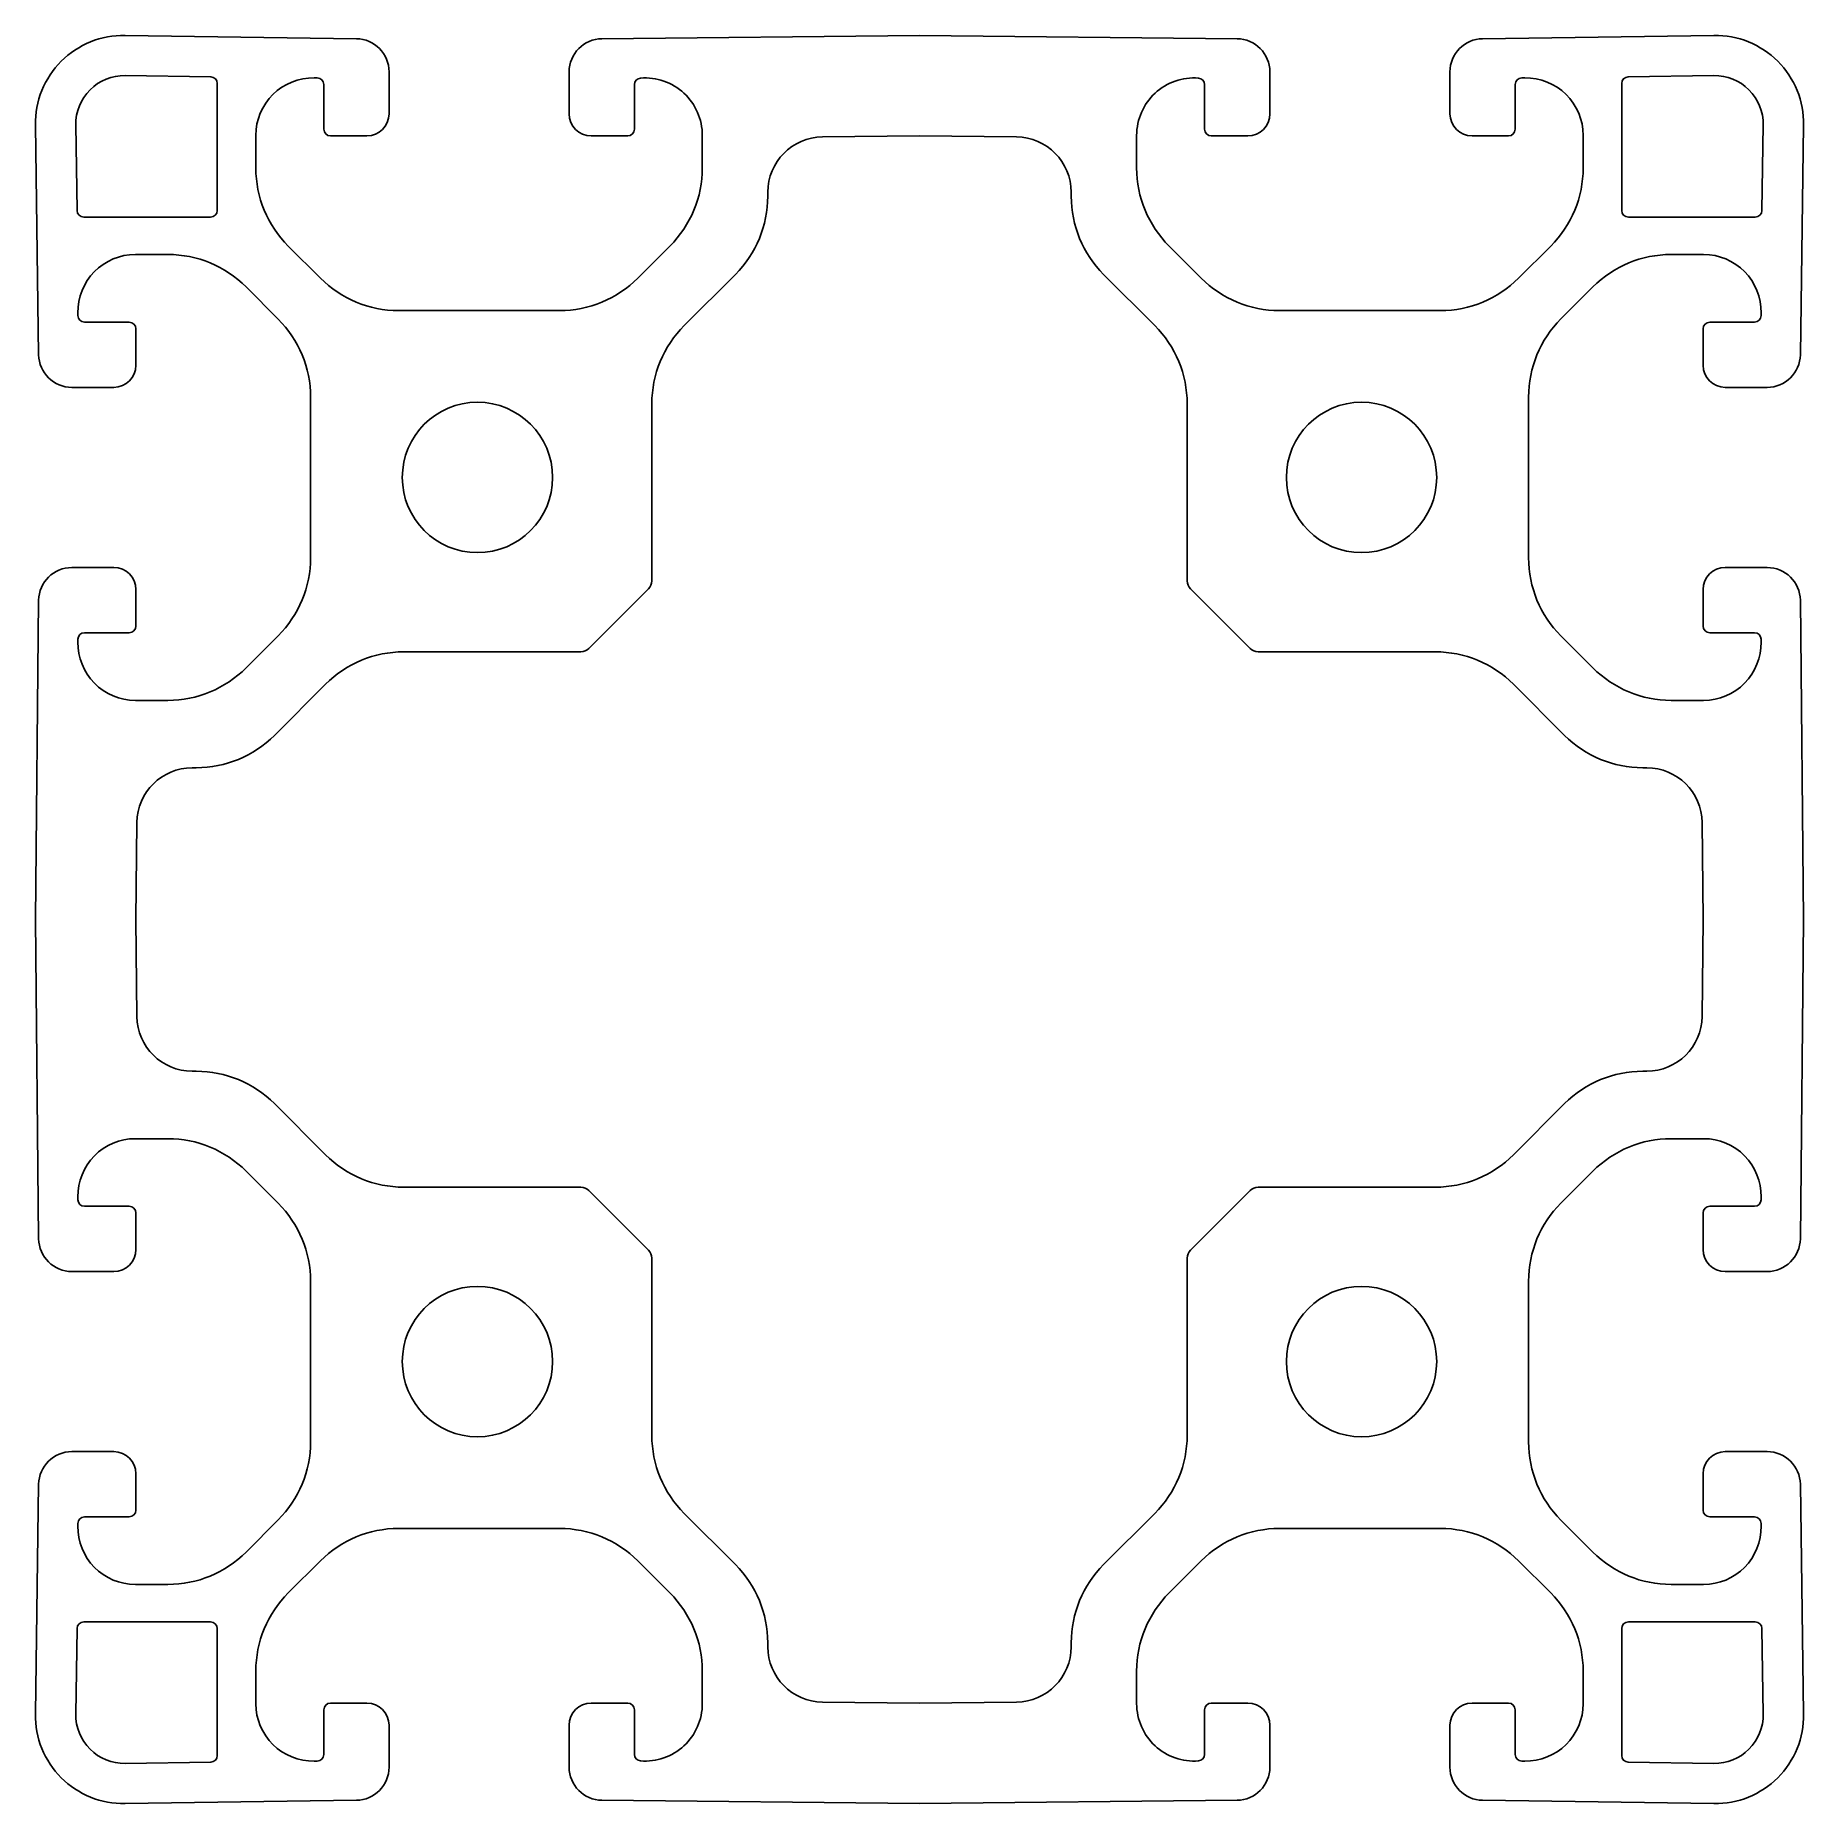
# Model space of a CAD drawing. Extents: x 1385 to 1465, y 2184.7 to 2264.7.
import ezdxf

# ---------------------------------------------------------------- set-up
doc = ezdxf.new("R2010")
doc.units = 0
doc.layers.get('0').update_dxf_attribs({"linetype": 'CONTINUOUS'})

msp = doc.modelspace()

# ---------------------------------------------------------------- linework, layer by layer
for p, q in [((1399.543, 2264.587), (1389.078, 2264.737)), ((1425.021, 2264.737), (1410.656, 2264.587)), ((1425.021, 2264.737), (1439.386, 2264.587)), ((1450.499, 2264.587), (1460.964, 2264.737)), ((1389.083, 2262.917), (1392.956, 2262.861)), ((1393.251, 2262.561), (1393.251, 2256.817)), ((1397.634, 2262.814), (1397.776, 2262.812)), ((1398.071, 2262.512), (1398.071, 2260.487)), ((1401.021, 2263.087), (1401.021, 2261.187)), ((1409.171, 2263.087), (1409.171, 2261.187)), ((1412.121, 2262.508), (1412.121, 2260.487)), ((1437.921, 2262.508), (1437.921, 2260.487)), ((1440.871, 2263.087), (1440.871, 2261.187)), ((1449.021, 2263.087), (1449.021, 2261.187)), ((1451.971, 2262.512), (1451.971, 2260.487)), ((1452.409, 2262.814), (1452.266, 2262.812)), ((1456.791, 2256.817), (1456.791, 2262.561)), ((1457.086, 2262.861), (1460.96, 2262.917)), ((1385.17, 2250.291), (1385.021, 2260.68)), ((1386.907, 2256.813), (1386.851, 2260.686)), ((1394.996, 2260.214), (1394.996, 2258.742)), ((1400.021, 2260.187), (1398.371, 2260.187)), ((1410.171, 2260.187), (1411.821, 2260.187)), ((1415.196, 2260.214), (1415.196, 2258.742)), ((1420.63, 2260.141), (1425.021, 2260.187)), ((1425.021, 2260.187), (1429.412, 2260.141)), ((1434.846, 2260.214), (1434.846, 2258.742)), ((1439.871, 2260.187), (1438.221, 2260.187)), ((1450.021, 2260.187), (1451.671, 2260.187)), ((1455.046, 2260.214), (1455.046, 2258.742)), ((1463.191, 2260.686), (1463.135, 2256.813)), ((1464.872, 2250.291), (1465.021, 2260.68)), ((1418.156, 2257.459), (1418.156, 2257.641)), ((1431.886, 2257.641), (1431.886, 2257.459)), ((1392.951, 2256.517), (1387.207, 2256.517)), ((1462.835, 2256.517), (1457.091, 2256.517)), ((1389.544, 2254.822), (1391.016, 2254.822)), ((1396.461, 2255.206), (1397.916, 2253.752)), ((1413.732, 2255.206), (1412.277, 2253.752)), ((1436.31, 2255.206), (1437.765, 2253.752)), ((1453.581, 2255.206), (1452.126, 2253.752)), ((1460.498, 2254.822), (1459.026, 2254.822)), ((1414.376, 2251.607), (1416.692, 2253.924)), ((1433.35, 2253.924), (1435.667, 2251.607)), ((1394.552, 2253.357), (1396.007, 2251.902)), ((1455.49, 2253.357), (1454.042, 2251.909)), ((1386.946, 2252.058), (1386.944, 2252.185)), ((1408.741, 2252.287), (1401.451, 2252.287)), ((1441.301, 2252.287), (1448.591, 2252.287)), ((1463.096, 2252.058), (1463.098, 2252.185)), ((1387.246, 2251.762), (1389.271, 2251.762)), ((1389.571, 2249.812), (1389.571, 2251.462)), ((1460.471, 2249.812), (1460.471, 2251.462)), ((1462.796, 2251.762), (1460.771, 2251.762)), ((1386.67, 2248.812), (1388.571, 2248.812)), ((1397.471, 2248.367), (1397.471, 2241.107)), ((1412.911, 2240.053), (1412.911, 2248.072)), ((1437.131, 2248.072), (1437.131, 2240.053)), ((1452.577, 2241.101), (1452.577, 2248.373)), ((1463.372, 2248.812), (1461.471, 2248.812)), ((1386.67, 2240.662), (1388.571, 2240.662)), ((1463.372, 2240.662), (1461.471, 2240.662)), ((1389.571, 2239.662), (1389.571, 2238.012)), ((1410.058, 2236.993), (1412.765, 2239.7)), ((1437.278, 2239.7), (1439.984, 2236.993)), ((1460.471, 2239.662), (1460.471, 2238.012)), ((1385.17, 2239.178), (1385.021, 2224.737)), ((1464.872, 2239.178), (1465.021, 2224.737)), ((1387.246, 2237.712), (1389.271, 2237.712)), ((1462.796, 2237.712), (1460.771, 2237.712)), ((1386.944, 2237.29), (1386.946, 2237.416)), ((1394.552, 2236.117), (1396.007, 2237.572)), ((1401.686, 2236.847), (1409.705, 2236.847)), ((1440.337, 2236.847), (1448.357, 2236.847)), ((1455.49, 2236.117), (1454.042, 2237.565)), ((1463.098, 2237.29), (1463.096, 2237.416)), ((1395.834, 2233.066), (1398.151, 2235.383)), ((1451.892, 2235.383), (1454.209, 2233.066)), ((1389.544, 2234.652), (1391.016, 2234.652)), ((1460.498, 2234.652), (1459.026, 2234.652)), ((1392.117, 2231.602), (1392.299, 2231.602)), ((1457.744, 2231.602), (1457.926, 2231.602)), ((1389.571, 2224.737), (1389.617, 2229.128)), ((1460.426, 2229.128), (1460.472, 2224.737)), ((1385.17, 2210.296), (1385.021, 2224.737)), ((1389.617, 2220.346), (1389.571, 2224.737)), ((1460.472, 2224.737), (1460.426, 2220.346)), ((1464.872, 2210.296), (1465.021, 2224.737)), ((1392.299, 2217.872), (1392.117, 2217.872)), ((1457.926, 2217.872), (1457.744, 2217.872)), ((1398.151, 2214.092), (1395.834, 2216.408)), ((1454.209, 2216.408), (1451.892, 2214.092)), ((1389.544, 2214.821), (1391.016, 2214.821)), ((1460.498, 2214.821), (1459.026, 2214.821)), ((1394.552, 2213.356), (1396.007, 2211.902)), ((1455.49, 2213.356), (1454.042, 2211.908)), ((1386.944, 2212.184), (1386.946, 2212.057)), ((1409.704, 2212.627), (1401.686, 2212.627)), ((1412.765, 2209.773), (1410.058, 2212.481)), ((1439.985, 2212.481), (1437.278, 2209.773)), ((1448.357, 2212.627), (1440.338, 2212.627)), ((1463.098, 2212.184), (1463.096, 2212.057)), ((1387.246, 2211.761), (1389.271, 2211.761)), ((1389.571, 2209.811), (1389.571, 2211.461)), ((1460.471, 2209.811), (1460.471, 2211.461)), ((1462.796, 2211.761), (1460.771, 2211.761)), ((1412.911, 2201.401), (1412.911, 2209.42)), ((1437.131, 2209.42), (1437.131, 2201.401)), ((1386.67, 2208.811), (1388.571, 2208.811)), ((1397.471, 2201.106), (1397.471, 2208.366)), ((1452.577, 2208.372), (1452.577, 2201.1)), ((1463.372, 2208.811), (1461.471, 2208.811)), ((1386.67, 2200.661), (1388.571, 2200.661)), ((1463.372, 2200.661), (1461.471, 2200.661)), ((1389.571, 2199.661), (1389.571, 2198.011)), ((1460.471, 2199.661), (1460.471, 2198.011)), ((1385.17, 2199.183), (1385.021, 2188.793)), ((1464.872, 2199.183), (1465.021, 2188.793)), ((1387.246, 2197.711), (1389.271, 2197.711)), ((1416.692, 2195.549), (1414.376, 2197.866)), ((1435.667, 2197.866), (1433.35, 2195.549)), ((1462.796, 2197.711), (1460.771, 2197.711)), ((1386.946, 2197.416), (1386.944, 2197.289)), ((1394.552, 2196.116), (1396.007, 2197.571)), ((1408.741, 2197.186), (1401.451, 2197.186)), ((1441.301, 2197.186), (1448.591, 2197.186)), ((1455.49, 2196.116), (1454.042, 2197.565)), ((1463.096, 2197.416), (1463.098, 2197.289)), ((1396.461, 2194.267), (1397.916, 2195.722)), ((1413.732, 2194.267), (1412.277, 2195.722)), ((1436.31, 2194.267), (1437.765, 2195.722)), ((1453.581, 2194.267), (1452.126, 2195.722)), ((1389.544, 2194.652), (1391.016, 2194.652)), ((1460.498, 2194.652), (1459.026, 2194.652)), ((1387.207, 2192.956), (1392.951, 2192.956)), ((1457.091, 2192.956), (1462.835, 2192.956)), ((1386.851, 2188.788), (1386.907, 2192.661)), ((1393.251, 2192.656), (1393.251, 2186.912)), ((1456.791, 2186.912), (1456.791, 2192.656)), ((1463.135, 2192.661), (1463.191, 2188.788)), ((1418.156, 2191.832), (1418.156, 2192.014)), ((1431.886, 2192.014), (1431.886, 2191.832)), ((1394.996, 2189.259), (1394.996, 2190.731)), ((1415.196, 2189.259), (1415.196, 2190.731)), ((1434.846, 2189.259), (1434.846, 2190.731)), ((1455.046, 2189.259), (1455.046, 2190.731)), ((1398.071, 2186.961), (1398.071, 2188.986)), ((1400.021, 2189.286), (1398.371, 2189.286)), ((1410.171, 2189.286), (1411.821, 2189.286)), ((1412.121, 2186.966), (1412.121, 2188.986)), ((1425.021, 2189.286), (1420.63, 2189.332)), ((1429.412, 2189.332), (1425.021, 2189.286)), ((1437.921, 2186.966), (1437.921, 2188.986)), ((1439.871, 2189.286), (1438.221, 2189.286)), ((1450.021, 2189.286), (1451.671, 2189.286)), ((1451.971, 2186.961), (1451.971, 2188.986)), ((1401.021, 2186.386), (1401.021, 2188.286)), ((1409.171, 2186.386), (1409.171, 2188.286)), ((1440.871, 2186.386), (1440.871, 2188.286)), ((1449.021, 2186.386), (1449.021, 2188.286)), ((1392.956, 2186.612), (1389.083, 2186.556)), ((1397.634, 2186.659), (1397.776, 2186.661)), ((1452.409, 2186.659), (1452.266, 2186.661)), ((1460.96, 2186.556), (1457.086, 2186.612)), ((1399.543, 2184.886), (1389.078, 2184.737)), ((1425.021, 2184.737), (1410.656, 2184.886)), ((1425.021, 2184.737), (1439.386, 2184.886)), ((1450.499, 2184.886), (1460.964, 2184.737))]:
    msp.add_line(p, q)
for centre in [(1405.021, 2244.737), (1445.021, 2244.737), (1405.021, 2204.736), (1445.021, 2204.736)]:
    msp.add_circle(centre, 3.4)
for centre, radius, start, end in [((1389.021, 2260.737), 4, 89.18017, 180.81983), ((1399.521, 2263.087), 1.5, 0, 89.18017), ((1410.671, 2263.087), 1.5, 90.59694, 180), ((1439.371, 2263.087), 1.5, 0, 89.40306), ((1450.521, 2263.087), 1.5, 90.81983, 180), ((1461.021, 2260.737), 4, 359.18017, 90.81983), ((1389.051, 2260.717), 2.2, 89.18017, 180.81983), ((1392.951, 2262.561), 0.3, 0, 89.18017), ((1397.596, 2260.214), 2.6, 89.18017, 180), ((1397.771, 2262.512), 0.3, 0, 89.18017), ((1412.421, 2262.508), 0.3, 94.36379, 180), ((1412.596, 2260.214), 2.6, 0, 94.36379), ((1437.446, 2260.214), 2.6, 85.63621, 180), ((1437.621, 2262.508), 0.3, 0, 85.63621), ((1452.271, 2262.512), 0.3, 90.81983, 180), ((1452.446, 2260.214), 2.6, 0, 90.81983), ((1457.091, 2262.561), 0.3, 90.81983, 180), ((1460.991, 2260.717), 2.2, 359.18017, 90.81983), ((1400.021, 2261.187), 1, 270, 0), ((1410.171, 2261.187), 1, 180, 270), ((1439.871, 2261.187), 1, 270, 0), ((1450.021, 2261.187), 1, 180, 270), ((1398.371, 2260.487), 0.3, 180, 270), ((1411.821, 2260.487), 0.3, 270, 0), ((1420.656, 2257.641), 2.5, 90.59694, 180), ((1429.386, 2257.641), 2.5, 0, 89.40306), ((1438.221, 2260.487), 0.3, 180, 270), ((1451.671, 2260.487), 0.3, 270, 0), ((1399.996, 2258.742), 5, 180, 225), ((1410.196, 2258.742), 5, 315, 360), ((1439.846, 2258.742), 5, 180, 225), ((1450.046, 2258.742), 5, 315, 0), ((1413.156, 2257.459), 5, 315, 360), ((1436.886, 2257.459), 5, 180, 225), ((1387.207, 2256.817), 0.3, 180.81983, 270), ((1392.951, 2256.817), 0.3, 270, 0), ((1457.091, 2256.817), 0.3, 180, 270), ((1462.835, 2256.817), 0.3, 270, 359.18017), ((1389.544, 2252.222), 2.6, 90, 180.81983), ((1391.016, 2249.822), 5, 45, 90), ((1459.026, 2249.822), 5, 90, 135), ((1460.498, 2252.222), 2.6, 359.18017, 90), ((1401.451, 2257.287), 5, 225, 270), ((1408.741, 2257.287), 5, 270, 315), ((1441.301, 2257.287), 5, 225, 270), ((1448.591, 2257.287), 5, 270, 315), ((1387.246, 2252.062), 0.3, 180.81983, 270), ((1462.796, 2252.062), 0.3, 270, 359.18017), ((1389.271, 2251.462), 0.3, 0, 90), ((1392.471, 2248.367), 5, 0, 45), ((1417.911, 2248.072), 5, 135, 180), ((1432.131, 2248.072), 5, 0, 45), ((1457.577, 2248.373), 5, 135, 180), ((1460.771, 2251.462), 0.3, 90, 180), ((1386.67, 2250.312), 1.5, 180.81983, 270), ((1388.571, 2249.812), 1, 270, 0), ((1461.471, 2249.812), 1, 180, 270), ((1463.372, 2250.312), 1.5, 270, 359.18017), ((1392.471, 2241.107), 5, 315, 0), ((1457.577, 2241.101), 5, 180, 225), ((1386.67, 2239.162), 1.5, 90, 179.40879), ((1388.571, 2239.662), 1, 0, 90), ((1412.411, 2240.053), 0.5, 315, 360), ((1437.631, 2240.053), 0.5, 180, 225), ((1461.471, 2239.662), 1, 90, 180), ((1463.372, 2239.162), 1.5, 0.59121, 90), ((1387.246, 2237.412), 0.3, 90, 179.18017), ((1389.271, 2238.012), 0.3, 270, 360), ((1460.771, 2238.012), 0.3, 180, 270), ((1462.796, 2237.412), 0.3, 0.81983, 90), ((1389.544, 2237.252), 2.6, 179.18017, 270), ((1401.686, 2231.847), 5, 90, 135), ((1409.705, 2237.347), 0.5, 270, 315), ((1440.337, 2237.347), 0.5, 225, 270), ((1448.357, 2231.847), 5, 45, 90), ((1460.498, 2237.252), 2.6, 270, 0.81983), ((1391.016, 2239.652), 5, 270, 315), ((1459.026, 2239.652), 5, 225, 270), ((1392.299, 2236.602), 5, 270, 315), ((1457.744, 2236.602), 5, 225, 270), ((1392.117, 2229.102), 2.5, 90, 179.40306), ((1457.926, 2229.102), 2.5, 0.59694, 90), ((1392.117, 2220.372), 2.5, 180.59694, 270), ((1457.926, 2220.372), 2.5, 270, 359.40306), ((1392.299, 2212.872), 5, 45, 90), ((1457.744, 2212.872), 5, 90, 135), ((1389.544, 2212.221), 2.6, 90, 180.81983), ((1391.016, 2209.821), 5, 45, 90), ((1459.026, 2209.821), 5, 90, 135), ((1460.498, 2212.221), 2.6, 359.18017, 90), ((1401.686, 2217.627), 5, 225, 270), ((1448.357, 2217.627), 5, 270, 315), ((1387.246, 2212.061), 0.3, 180.81983, 270), ((1409.704, 2212.127), 0.5, 45, 90), ((1440.338, 2212.127), 0.5, 90, 135), ((1462.796, 2212.061), 0.3, 270, 359.18017), ((1389.271, 2211.461), 0.3, 0, 90), ((1392.471, 2208.366), 5, 0, 45), ((1457.577, 2208.372), 5, 135, 180), ((1460.771, 2211.461), 0.3, 90, 180), ((1386.67, 2210.311), 1.5, 180.59121, 270), ((1388.571, 2209.811), 1, 270, 0), ((1412.411, 2209.42), 0.5, 0, 45), ((1437.631, 2209.42), 0.5, 135, 180), ((1461.471, 2209.811), 1, 180, 270), ((1463.372, 2210.311), 1.5, 270, 359.40879), ((1392.471, 2201.106), 5, 315, 0), ((1417.911, 2201.401), 5, 180, 225), ((1432.131, 2201.401), 5, 315, 360), ((1457.577, 2201.1), 5, 180, 225), ((1386.67, 2199.161), 1.5, 90, 179.18017), ((1388.571, 2199.661), 1, 0, 90), ((1461.471, 2199.661), 1, 90, 180), ((1463.372, 2199.161), 1.5, 0.81983, 90), ((1387.246, 2197.411), 0.3, 90, 179.18017), ((1389.271, 2198.011), 0.3, 270, 0), ((1460.771, 2198.011), 0.3, 180, 270), ((1462.796, 2197.411), 0.3, 0.81983, 90), ((1389.544, 2197.252), 2.6, 179.18017, 270), ((1401.451, 2192.186), 5, 90, 135), ((1408.741, 2192.186), 5, 45, 90), ((1441.301, 2192.186), 5, 90, 135), ((1448.591, 2192.186), 5, 45, 90), ((1460.498, 2197.252), 2.6, 270, 0.81983), ((1391.016, 2199.652), 5, 270, 315), ((1459.026, 2199.652), 5, 225, 270), ((1413.156, 2192.014), 5, 0, 45), ((1436.886, 2192.014), 5, 135, 180), ((1399.996, 2190.731), 5, 135, 180), ((1410.196, 2190.731), 5, 0, 45), ((1439.846, 2190.731), 5, 135, 180), ((1450.046, 2190.731), 5, 0, 45), ((1387.207, 2192.656), 0.3, 90, 179.18017), ((1392.951, 2192.656), 0.3, 0, 90), ((1457.091, 2192.656), 0.3, 90, 180), ((1462.835, 2192.656), 0.3, 0.81983, 90), ((1420.656, 2191.832), 2.5, 180, 269.40306), ((1429.386, 2191.832), 2.5, 270.59694, 0), ((1397.596, 2189.259), 2.6, 180, 270.81983), ((1398.371, 2188.986), 0.3, 90, 180), ((1400.021, 2188.286), 1, 0, 90), ((1410.171, 2188.286), 1, 90, 180), ((1411.821, 2188.986), 0.3, 0, 90), ((1412.596, 2189.259), 2.6, 265.63621, 0), ((1437.446, 2189.259), 2.6, 180, 274.36379), ((1438.221, 2188.986), 0.3, 90, 180), ((1439.871, 2188.286), 1, 0, 90), ((1450.021, 2188.286), 1, 90, 180), ((1451.671, 2188.986), 0.3, 0, 90), ((1452.446, 2189.259), 2.6, 269.18017, 0), ((1389.021, 2188.736), 4, 179.18017, 270.81983), ((1389.051, 2188.756), 2.2, 179.18017, 270.81983), ((1460.991, 2188.756), 2.2, 269.18017, 0.81983), ((1461.021, 2188.736), 4, 269.18017, 0.81983), ((1392.951, 2186.912), 0.3, 270.81983, 360), ((1397.771, 2186.961), 0.3, 270.81983, 0), ((1412.421, 2186.966), 0.3, 180, 265.63621), ((1437.621, 2186.966), 0.3, 274.36379, 0), ((1452.271, 2186.961), 0.3, 180, 269.18017), ((1457.091, 2186.912), 0.3, 180, 269.18017), ((1399.521, 2186.386), 1.5, 270.81983, 0), ((1410.671, 2186.386), 1.5, 180, 269.40306), ((1439.371, 2186.386), 1.5, 270.59694, 0), ((1450.521, 2186.386), 1.5, 180, 269.18017)]:
    msp.add_arc(centre, radius, start, end)

doc.saveas('drawing.dxf')
